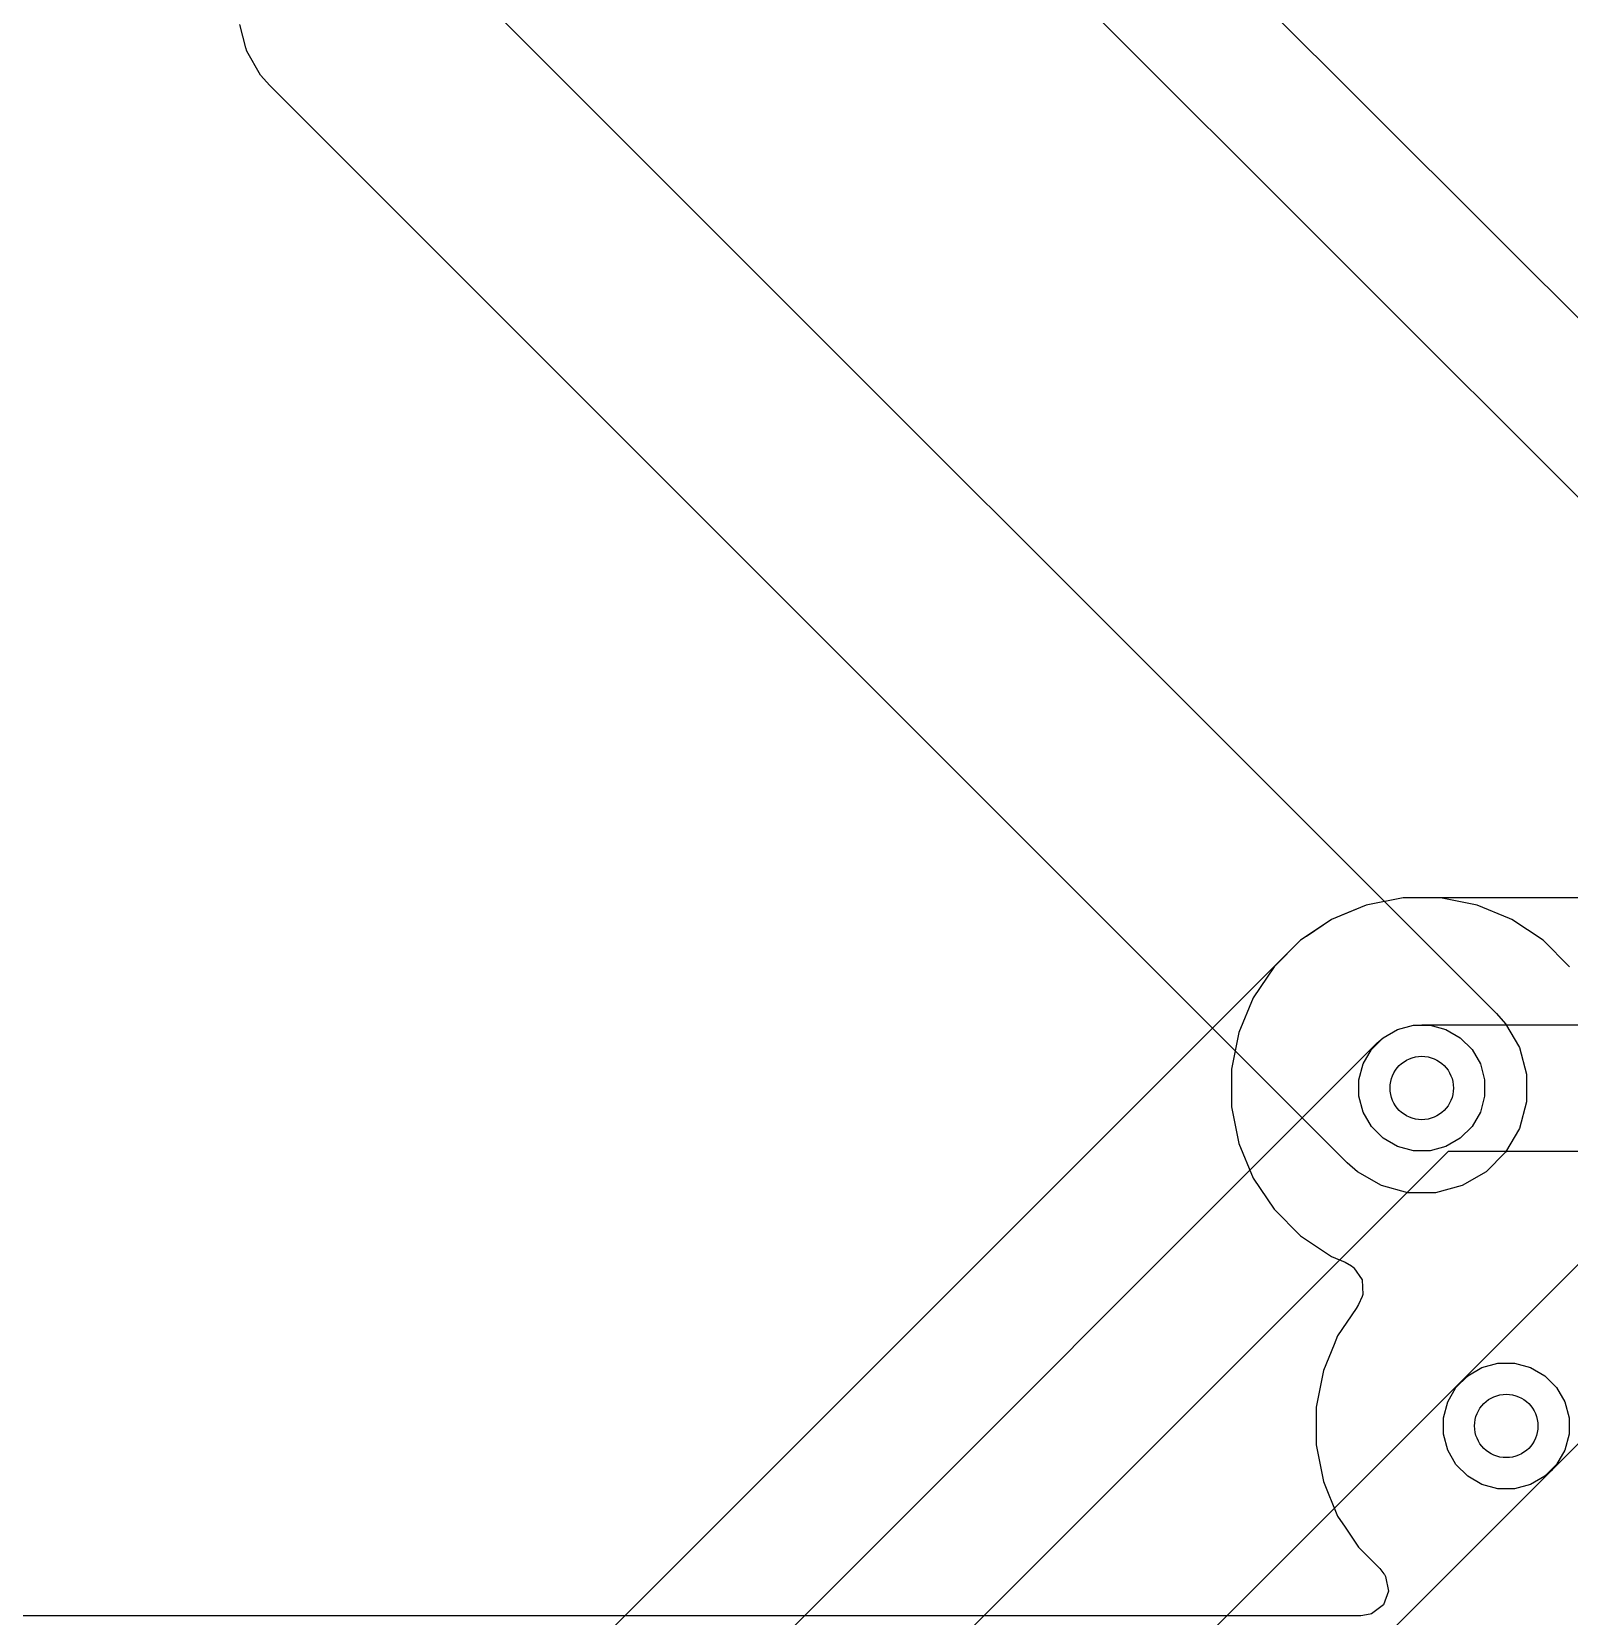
# Model space of a CAD drawing. Header units: inches. Extents: x 1.3 to 5.24, y -7.03 to -1.12.
# Drawn here: x 2.8157 to 3.1023, y -6.5315 to -6.2362 of the extents above; entities that cross this region are included whole.
import ezdxf

# ---------------------------------------------------------------- set-up
doc = ezdxf.new("R2010")
doc.units = ezdxf.units.IN
doc.header["$MEASUREMENT"] = 0
for name, color, linetype, true_color in [('B.Cu', 153, 'CONTINUOUS', 0x4d7fc4), ('F.Cu', 13, 'CONTINUOUS', 0xc83434), ('In1.Cu', 91, 'CONTINUOUS', 0x7fc87f), ('In2.Cu', 33, 'CONTINUOUS', 0xce7d2c)]:
    doc.layers.add(name, color=color, linetype=linetype, true_color=true_color)

msp = doc.modelspace()

# ---------------------------------------------------------------- linework, layer by layer
at = {"layer": 'B.Cu', "linetype": 'CONTINUOUS'}
for p, q in [((3.16114, -6.34674), (2.74775, -5.93335)), ((2.72753, -5.94656), (3.14793, -6.36696)), ((3.07131, -6.39762), (3.06446, -6.39898)), ((3.19597, -6.39762), (3.07131, -6.39762)), ((3.06068, -6.40055), (3.05801, -6.40165)), ((3.06099, -6.40042), (3.06068, -6.40055)), ((3.06068, -6.40055), (3.06068, -6.40055)), ((3.06446, -6.39898), (3.06099, -6.40042)), ((3.06099, -6.40042), (3.06099, -6.40042)), ((3.06446, -6.39898), (3.06446, -6.39898)), ((3.05801, -6.40165), (3.0533, -6.4048)), ((3.05801, -6.40165), (3.05801, -6.40165)), ((3.0522, -6.40553), (2.8022, -6.65553)), ((3.05309, -6.40494), (3.0522, -6.40553)), ((3.05329, -6.4048), (3.05309, -6.40494)), ((3.05309, -6.40494), (3.05309, -6.40494)), ((3.0533, -6.4048), (3.05329, -6.4048)), ((3.07028, -6.42216), (3.07326, -6.42136)), ((3.07326, -6.42136), (3.0748, -6.42126)), ((3.0748, -6.42126), (3.25886, -6.42126)), ((3.06645, -6.42472), (3.06761, -6.4237)), ((3.06761, -6.4237), (3.07028, -6.42216)), ((2.81007, -6.6811), (3.06645, -6.42472)), ((3.0797, -6.44488), (2.82331, -6.70127)), ((3.25886, -6.44488), (3.0797, -6.44488)), ((3.08336, -6.48669), (3.08603, -6.48515)), ((3.08603, -6.48515), (3.08901, -6.48435)), ((3.08901, -6.48435), (3.09209, -6.48435)), ((3.09209, -6.48435), (3.09507, -6.48515)), ((3.09507, -6.48515), (3.09774, -6.48669)), ((2.84944, -6.72047), (3.0822, -6.48771)), ((3.0822, -6.48771), (3.08336, -6.48669)), ((3.09774, -6.48669), (3.09992, -6.48887)), ((3.09992, -6.48887), (3.10146, -6.49154)), ((3.10146, -6.49154), (3.10226, -6.49452)), ((3.10226, -6.49452), (3.10226, -6.4976)), ((3.10226, -6.4976), (3.10146, -6.50058)), ((3.10146, -6.50058), (3.09992, -6.50325)), ((3.09992, -6.50325), (3.0989, -6.50441)), ((3.0989, -6.50441), (2.86268, -6.74064))]:
    msp.add_line(p, q, dxfattribs=at)
at = {"layer": 'B.Cu'}
for centre in [(3.0748, -6.43307), (3.09055, -6.49606)]:
    msp.add_circle(centre, 0.00591, dxfattribs=at)
at = {"layer": 'F.Cu', "linetype": 'CONTINUOUS'}
for p, q in [((3.0822, -6.48771), (3.17717, -6.39275)), ((3.07131, -6.39762), (3.06446, -6.39898)), ((3.07829, -6.39762), (3.07131, -6.39762)), ((3.07131, -6.39762), (3.07131, -6.39762)), ((3.07131, -6.39762), (3.07131, -6.39762)), ((3.0783, -6.39762), (3.07829, -6.39762)), ((3.08514, -6.39898), (3.0783, -6.39762)), ((3.0783, -6.39762), (3.0783, -6.39762)), ((3.06446, -6.39898), (3.05801, -6.40165)), ((3.06446, -6.39898), (3.06446, -6.39898)), ((3.06446, -6.39898), (3.06446, -6.39898)), ((3.09116, -6.40147), (3.08514, -6.39898)), ((3.08514, -6.39898), (3.08514, -6.39898)), ((3.08514, -6.39898), (3.08514, -6.39898)), ((3.05801, -6.40165), (3.0522, -6.40553)), ((3.05801, -6.40165), (3.05801, -6.40165)), ((3.05801, -6.40165), (3.05801, -6.40165)), ((3.0916, -6.40165), (3.09116, -6.40147)), ((3.0974, -6.40553), (3.0916, -6.40165)), ((3.0916, -6.40165), (3.0916, -6.40165)), ((3.0916, -6.40165), (3.0916, -6.40165)), ((3.0916, -6.40165), (3.0916, -6.40165)), ((3.0522, -6.40553), (3.04727, -6.41047)), ((3.0522, -6.40553), (3.0522, -6.40553)), ((3.0522, -6.40553), (3.0522, -6.40553)), ((3.10234, -6.41047), (3.0974, -6.40553)), ((3.0974, -6.40553), (3.0974, -6.40553)), ((3.0974, -6.40553), (3.0974, -6.40553)), ((3.19733, -6.40599), (3.0989, -6.50441)), ((3.04727, -6.41047), (3.04339, -6.41628)), ((3.04727, -6.41047), (3.04727, -6.41047)), ((3.04727, -6.41047), (3.04727, -6.41047)), ((3.04338, -6.41628), (3.04071, -6.42273)), ((3.04339, -6.41628), (3.04338, -6.41628)), ((3.04339, -6.41628), (3.04339, -6.41628)), ((3.07028, -6.42216), (3.07326, -6.42136)), ((3.07326, -6.42136), (3.07634, -6.42136)), ((3.07634, -6.42136), (3.07932, -6.42216)), ((3.04071, -6.42273), (3.03935, -6.42958)), ((3.04071, -6.42273), (3.04071, -6.42273)), ((3.04071, -6.42273), (3.04071, -6.42273)), ((3.06543, -6.42588), (3.06761, -6.4237)), ((3.06761, -6.4237), (3.07028, -6.42216)), ((3.07932, -6.42216), (3.08199, -6.4237)), ((3.08199, -6.4237), (3.08417, -6.42588)), ((3.06389, -6.42855), (3.06543, -6.42588)), ((3.08417, -6.42588), (3.08572, -6.42855)), ((3.03935, -6.42958), (3.03935, -6.43656)), ((3.06309, -6.43153), (3.06389, -6.42855)), ((3.08572, -6.42855), (3.08651, -6.43153)), ((3.06309, -6.43461), (3.06309, -6.43153)), ((3.08651, -6.43153), (3.08651, -6.43461)), ((3.06389, -6.43759), (3.06309, -6.43461)), ((3.08651, -6.43461), (3.08572, -6.43759)), ((3.03935, -6.43656), (3.04071, -6.44341)), ((3.06543, -6.44026), (3.06389, -6.43759)), ((3.08572, -6.43759), (3.08417, -6.44026)), ((3.06761, -6.44244), (3.06543, -6.44026)), ((3.08417, -6.44026), (3.08199, -6.44244)), ((3.04071, -6.44341), (3.04071, -6.44341)), ((3.04071, -6.44341), (3.04071, -6.44341)), ((3.04071, -6.44341), (3.04338, -6.44986)), ((3.07028, -6.44398), (3.06761, -6.44244)), ((3.07326, -6.44478), (3.07028, -6.44398)), ((3.07634, -6.44478), (3.07326, -6.44478)), ((3.07932, -6.44398), (3.07634, -6.44478)), ((3.08199, -6.44244), (3.07932, -6.44398)), ((3.04338, -6.44986), (3.04339, -6.44986)), ((3.04339, -6.44986), (3.04339, -6.44986)), ((3.04339, -6.44986), (3.04727, -6.45567)), ((3.04727, -6.45567), (3.04727, -6.45567)), ((3.04727, -6.45567), (3.04727, -6.45567)), ((3.04727, -6.45567), (3.0522, -6.46061)), ((3.0522, -6.46061), (3.0522, -6.46061)), ((3.0522, -6.46061), (3.0522, -6.46061)), ((3.0522, -6.46061), (3.05801, -6.46449)), ((3.05801, -6.46449), (3.05801, -6.46449)), ((3.05801, -6.46449), (3.06051, -6.46552)), ((3.06051, -6.46552), (3.06171, -6.46623)), ((3.06171, -6.46623), (3.06202, -6.46648)), ((3.06202, -6.46648), (3.06213, -6.46658)), ((3.06213, -6.46658), (3.0637, -6.46884)), ((3.0637, -6.46884), (3.0638, -6.47158)), ((3.0638, -6.47158), (3.06371, -6.47191)), ((3.06255, -6.47415), (3.05913, -6.47927)), ((3.06304, -6.47342), (3.06255, -6.47415)), ((3.06255, -6.47415), (3.06255, -6.47415)), ((3.06371, -6.47191), (3.06304, -6.47342)), ((3.05913, -6.47927), (3.05847, -6.48086)), ((3.05913, -6.47927), (3.05913, -6.47927)), ((3.05913, -6.47927), (3.05913, -6.47927)), ((3.05913, -6.47927), (3.05913, -6.47927)), ((3.05847, -6.48086), (3.05646, -6.48572)), ((3.05847, -6.48086), (3.05847, -6.48086)), ((3.05646, -6.48572), (3.0551, -6.49257)), ((3.05646, -6.48572), (3.05646, -6.48572)), ((3.05646, -6.48572), (3.05646, -6.48572)), ((3.05646, -6.48572), (3.05646, -6.48572)), ((3.05646, -6.48572), (3.05646, -6.48572)), ((3.07964, -6.49154), (3.08118, -6.48887)), ((3.08118, -6.48887), (3.0822, -6.48771)), ((3.07884, -6.49452), (3.07964, -6.49154)), ((3.0551, -6.49257), (3.0551, -6.49956)), ((3.07884, -6.4976), (3.07884, -6.49452)), ((3.07964, -6.50058), (3.07884, -6.4976)), ((3.0551, -6.49956), (3.05646, -6.5064)), ((3.08118, -6.50325), (3.07964, -6.50058)), ((3.08336, -6.50543), (3.08118, -6.50325)), ((3.05646, -6.5064), (3.05646, -6.5064)), ((3.05646, -6.5064), (3.05775, -6.50952)), ((3.08603, -6.50697), (3.08336, -6.50543)), ((3.08901, -6.50777), (3.08603, -6.50697)), ((3.09507, -6.50697), (3.09209, -6.50777)), ((3.09774, -6.50543), (3.09507, -6.50697)), ((3.0989, -6.50441), (3.09774, -6.50543)), ((3.05775, -6.50952), (3.05775, -6.50952)), ((3.05775, -6.50952), (3.0578, -6.50963)), ((3.0578, -6.50963), (3.0578, -6.50963)), ((3.0578, -6.50963), (3.0578, -6.50963)), ((3.0578, -6.50963), (3.05913, -6.51286)), ((3.09209, -6.50777), (3.08901, -6.50777)), ((3.05913, -6.51286), (3.05913, -6.51286)), ((3.05913, -6.51286), (3.05913, -6.51286)), ((3.05913, -6.51286), (3.0605, -6.5149)), ((3.0605, -6.5149), (3.06065, -6.51513)), ((3.06065, -6.51513), (3.06065, -6.51513)), ((3.06065, -6.51513), (3.06301, -6.51866)), ((3.06301, -6.51866), (3.06301, -6.51866)), ((3.06301, -6.51866), (3.06301, -6.51866)), ((3.06301, -6.51866), (3.067, -6.52265)), ((3.067, -6.52265), (3.06774, -6.52364)), ((3.06774, -6.52364), (3.06783, -6.52376)), ((3.06783, -6.52376), (3.06804, -6.52415)), ((3.06804, -6.52415), (3.06863, -6.52684)), ((3.06863, -6.52684), (3.06767, -6.52941)), ((3.06767, -6.52941), (3.06546, -6.53106)), ((3.06347, -6.53148), (2.31942, -6.53148)), ((3.06518, -6.53117), (3.06347, -6.53148)), ((3.06546, -6.53106), (3.06518, -6.53117)), ((3.06546, -6.53106), (3.06546, -6.53106))]:
    msp.add_line(p, q, dxfattribs=at)
at = {"layer": 'F.Cu'}
for centre in [(3.0748, -6.43307), (3.09055, -6.49606)]:
    msp.add_circle(centre, 0.00591, dxfattribs=at)
at = {"layer": 'In1.Cu', "linetype": 'CONTINUOUS'}
for p, q in [((2.8937, -6.22413), (3.08872, -6.41915)), ((2.85567, -6.2392), (2.8545, -6.23485)), ((2.85583, -6.23982), (2.85567, -6.2392)), ((2.8584, -6.24427), (2.85583, -6.23982)), ((2.8601, -6.2462), (2.8584, -6.24427)), ((2.8584, -6.24427), (2.8584, -6.24427)), ((3.06088, -6.44699), (2.8601, -6.2462)), ((3.08872, -6.41915), (3.09042, -6.42109)), ((3.09042, -6.42109), (3.09299, -6.42554)), ((3.09299, -6.42554), (3.09432, -6.4305)), ((3.09432, -6.4305), (3.09432, -6.43564)), ((3.09432, -6.43564), (3.09299, -6.4406)), ((3.09299, -6.4406), (3.09042, -6.44505)), ((3.09042, -6.44505), (3.08679, -6.44869)), ((3.06282, -6.44869), (3.06088, -6.44699)), ((3.06727, -6.45126), (3.06282, -6.44869)), ((3.08679, -6.44869), (3.08234, -6.45126)), ((3.07223, -6.45259), (3.06727, -6.45126)), ((3.07737, -6.45259), (3.07223, -6.45259)), ((3.08234, -6.45126), (3.07737, -6.45259)), ((3.08336, -6.48669), (3.08603, -6.48515)), ((3.08603, -6.48515), (3.08901, -6.48435)), ((3.08901, -6.48435), (3.09209, -6.48435)), ((3.09209, -6.48435), (3.09507, -6.48515)), ((3.09507, -6.48515), (3.09774, -6.48669)), ((3.07964, -6.49154), (3.08118, -6.48887)), ((3.08118, -6.48887), (3.08336, -6.48669)), ((3.09774, -6.48669), (3.09992, -6.48887)), ((3.09992, -6.48887), (3.10146, -6.49154)), ((3.07884, -6.49452), (3.07964, -6.49154)), ((3.10146, -6.49154), (3.10226, -6.49452)), ((3.07884, -6.4976), (3.07884, -6.49452)), ((3.10226, -6.49452), (3.10226, -6.4976)), ((3.07964, -6.50058), (3.07884, -6.4976)), ((3.10226, -6.4976), (3.10146, -6.50058)), ((3.08118, -6.50325), (3.07964, -6.50058)), ((3.10146, -6.50058), (3.09992, -6.50325)), ((3.08336, -6.50543), (3.08118, -6.50325)), ((3.09992, -6.50325), (3.09774, -6.50543)), ((3.08603, -6.50697), (3.08336, -6.50543)), ((3.08901, -6.50777), (3.08603, -6.50697)), ((3.09507, -6.50697), (3.09209, -6.50777)), ((3.09774, -6.50543), (3.09507, -6.50697)), ((3.09209, -6.50777), (3.08901, -6.50777))]:
    msp.add_line(p, q, dxfattribs=at)
at = {"layer": 'In1.Cu'}
for centre in [(3.0748, -6.43307), (3.09055, -6.49606)]:
    msp.add_circle(centre, 0.00591, dxfattribs=at)
at = {"layer": 'In2.Cu', "linetype": 'CONTINUOUS'}
for p, q in [((3.07028, -6.42216), (3.07326, -6.42136)), ((3.07326, -6.42136), (3.07634, -6.42136)), ((3.07634, -6.42136), (3.07932, -6.42216)), ((3.06543, -6.42588), (3.06761, -6.4237)), ((3.06761, -6.4237), (3.07028, -6.42216)), ((3.07932, -6.42216), (3.08199, -6.4237)), ((3.08199, -6.4237), (3.08417, -6.42588)), ((3.06389, -6.42855), (3.06543, -6.42588)), ((3.08417, -6.42588), (3.08572, -6.42855)), ((3.06309, -6.43153), (3.06389, -6.42855)), ((3.08572, -6.42855), (3.08651, -6.43153)), ((3.06309, -6.43461), (3.06309, -6.43153)), ((3.08651, -6.43153), (3.08651, -6.43461)), ((3.06389, -6.43759), (3.06309, -6.43461)), ((3.08651, -6.43461), (3.08572, -6.43759)), ((3.06543, -6.44026), (3.06389, -6.43759)), ((3.08572, -6.43759), (3.08417, -6.44026)), ((3.06761, -6.44244), (3.06543, -6.44026)), ((3.08417, -6.44026), (3.08199, -6.44244)), ((3.07028, -6.44398), (3.06761, -6.44244)), ((3.07326, -6.44478), (3.07028, -6.44398)), ((3.07634, -6.44478), (3.07326, -6.44478)), ((3.07932, -6.44398), (3.07634, -6.44478)), ((3.08199, -6.44244), (3.07932, -6.44398)), ((3.08336, -6.48669), (3.08603, -6.48515)), ((3.08603, -6.48515), (3.08901, -6.48435)), ((3.08901, -6.48435), (3.09209, -6.48435)), ((3.09209, -6.48435), (3.09507, -6.48515)), ((3.09507, -6.48515), (3.09774, -6.48669)), ((3.07964, -6.49154), (3.08118, -6.48887)), ((3.08118, -6.48887), (3.08336, -6.48669)), ((3.09774, -6.48669), (3.09992, -6.48887)), ((3.09992, -6.48887), (3.10146, -6.49154)), ((3.07884, -6.49452), (3.07964, -6.49154)), ((3.10146, -6.49154), (3.10226, -6.49452)), ((3.07884, -6.4976), (3.07884, -6.49452)), ((3.10226, -6.49452), (3.10226, -6.4976)), ((3.07964, -6.50058), (3.07884, -6.4976)), ((3.10226, -6.4976), (3.10146, -6.50058)), ((3.08118, -6.50325), (3.07964, -6.50058)), ((3.10146, -6.50058), (3.09992, -6.50325)), ((3.08336, -6.50543), (3.08118, -6.50325)), ((3.09992, -6.50325), (3.09774, -6.50543)), ((3.08603, -6.50697), (3.08336, -6.50543)), ((3.08901, -6.50777), (3.08603, -6.50697)), ((3.09507, -6.50697), (3.09209, -6.50777)), ((3.09774, -6.50543), (3.09507, -6.50697)), ((3.09209, -6.50777), (3.08901, -6.50777))]:
    msp.add_line(p, q, dxfattribs=at)
at = {"layer": 'In2.Cu'}
for centre in [(3.0748, -6.43307), (3.09055, -6.49606)]:
    msp.add_circle(centre, 0.00591, dxfattribs=at)

doc.saveas('drawing.dxf')
